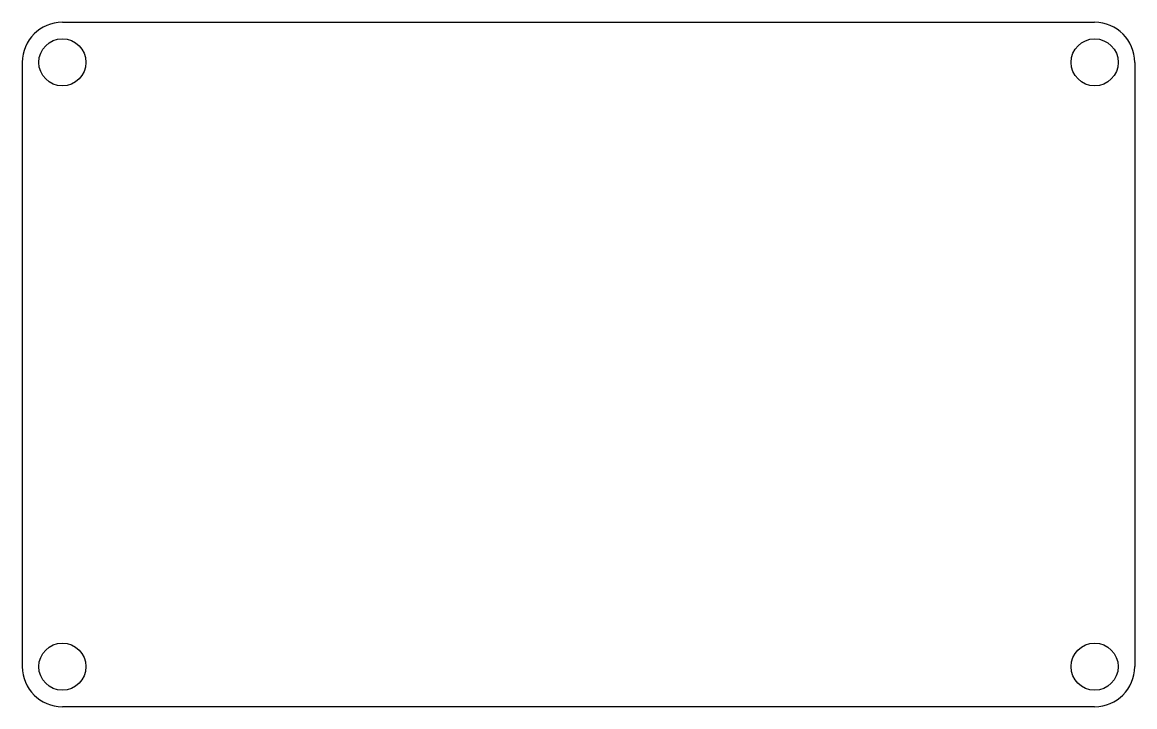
# Model space of a CAD drawing. Extents: x 107 to 211, y -135 to -72.
import ezdxf

# ---------------------------------------------------------------- set-up
doc = ezdxf.new("R2010")
doc.units = 0
doc.layers.get('0').update_dxf_attribs({"linetype": 'CONTINUOUS'})
doc.layers.add('BLACK', color=7, linetype='CONTINUOUS')

msp = doc.modelspace()

# ---------------------------------------------------------------- linework, layer by layer
at = {"linetype": 'Continuous'}
msp.add_line((107.000545, -75.249095), (107.001073, -131.761656), dxfattribs=at)
for centre in [(110.750911, -75.249095), (207.250905, -75.250911), (110.750912, -131.750905), (207.249088, -131.750905)]:
    msp.add_circle(centre, 2.2, dxfattribs=at)
for centre, start, end in [((110.750911, -75.249095), 90, 180), ((207.250905, -75.250911), 0, 90), ((110.750912, -131.750905), 180, 270), ((207.249088, -131.750905), 270, 0)]:
    msp.add_arc(centre, 3.748595, start, end, dxfattribs=at)
at = {"layer": 'BLACK', "linetype": 'Continuous'}
for p, q in [((110.750911, -71.5005), (207.249089, -71.5005)), ((210.9995, -75.250911), (210.9995, -131.749088)), ((207.249088, -135.4995), (110.750912, -135.4995))]:
    msp.add_line(p, q, dxfattribs=at)

doc.saveas('drawing.dxf')
